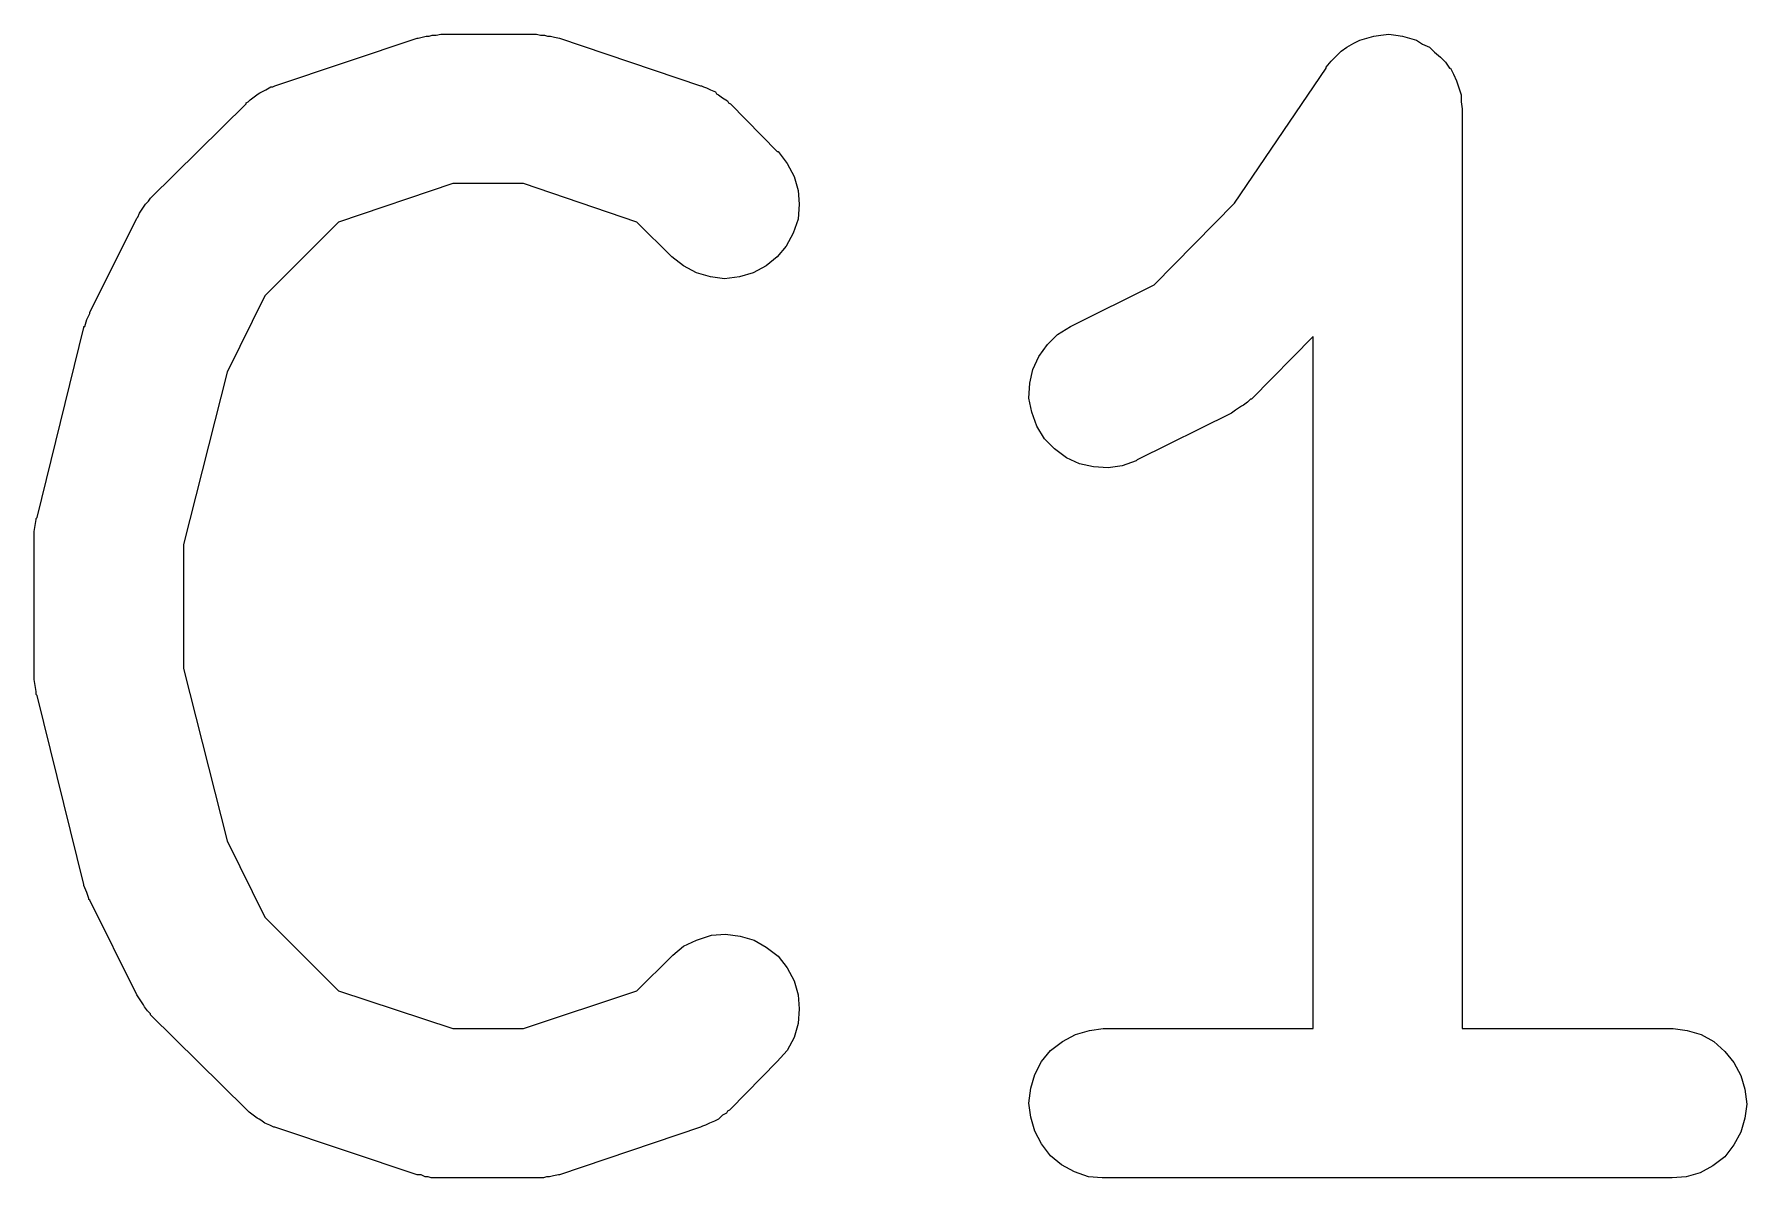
# Model space of a CAD drawing. Extents: x 123.1 to 175.8, y -128.4 to -81.3.
# Drawn here: x 138.749 to 140.471, y -122.545 to -121.395 of the extents above; entities that cross this region are included whole.
import ezdxf

# ---------------------------------------------------------------- set-up
doc = ezdxf.new("R2010")
doc.units = 0
doc.header["$MEASUREMENT"] = 0
doc.layers.add('BLACK', color=7, linetype='CONTINUOUS')

msp = doc.modelspace()

# ---------------------------------------------------------------- linework, layer by layer
at = {"layer": 'BLACK', "linetype": 'CONTINUOUS'}
for p, q in [((138.991, -121.447), (139.134, -121.399)), ((139.134, -121.399), (139.135, -121.399)), ((139.135, -121.399), (139.139, -121.398)), ((139.139, -121.398), (139.143, -121.397)), ((139.143, -121.397), (139.146, -121.397)), ((139.146, -121.397), (139.149, -121.396)), ((139.149, -121.396), (139.153, -121.396)), ((139.153, -121.396), (139.158, -121.395)), ((139.158, -121.395), (139.253, -121.395)), ((139.253, -121.395), (139.254, -121.395)), ((139.254, -121.395), (139.258, -121.396)), ((139.258, -121.396), (139.262, -121.396)), ((139.262, -121.396), (139.265, -121.397)), ((139.265, -121.397), (139.268, -121.397)), ((139.268, -121.397), (139.272, -121.398)), ((139.272, -121.398), (139.277, -121.399)), ((139.277, -121.399), (139.419, -121.447)), ((140.076, -121.404), (140.082, -121.401)), ((140.082, -121.401), (140.089, -121.399)), ((140.082, -121.401), (140.082, -121.401)), ((140.082, -121.401), (140.082, -121.401)), ((140.089, -121.399), (140.096, -121.397)), ((140.096, -121.397), (140.103, -121.396)), ((140.096, -121.397), (140.096, -121.397)), ((140.096, -121.397), (140.096, -121.397)), ((140.103, -121.396), (140.111, -121.395)), ((140.111, -121.395), (140.111, -121.395)), ((140.111, -121.395), (140.118, -121.396)), ((140.111, -121.395), (140.111, -121.395)), ((140.118, -121.396), (140.125, -121.397)), ((140.125, -121.397), (140.125, -121.397)), ((140.125, -121.397), (140.125, -121.397)), ((140.125, -121.397), (140.132, -121.399)), ((140.132, -121.399), (140.139, -121.401)), ((140.139, -121.401), (140.139, -121.401)), ((140.139, -121.401), (140.139, -121.401)), ((140.139, -121.401), (140.145, -121.405)), ((140.053, -121.422), (140.058, -121.417)), ((140.058, -121.417), (140.063, -121.412)), ((140.058, -121.417), (140.058, -121.417)), ((140.058, -121.417), (140.058, -121.417)), ((140.063, -121.412), (140.069, -121.408)), ((140.069, -121.408), (140.076, -121.404)), ((140.069, -121.408), (140.069, -121.408)), ((140.069, -121.408), (140.069, -121.408)), ((140.145, -121.405), (140.152, -121.408)), ((140.152, -121.408), (140.152, -121.408)), ((140.152, -121.408), (140.152, -121.408)), ((140.152, -121.408), (140.157, -121.413)), ((140.157, -121.413), (140.163, -121.418)), ((140.163, -121.418), (140.163, -121.418)), ((140.163, -121.418), (140.163, -121.418)), ((140.163, -121.418), (140.168, -121.423)), ((139.956, -121.565), (140.048, -121.429)), ((140.048, -121.428), (140.053, -121.422)), ((140.048, -121.429), (140.048, -121.428)), ((140.048, -121.428), (140.048, -121.428)), ((140.048, -121.428), (140.048, -121.428)), ((140.048, -121.428), (140.048, -121.428)), ((140.168, -121.423), (140.172, -121.429)), ((140.172, -121.429), (140.172, -121.429)), ((140.172, -121.429), (140.173, -121.429)), ((140.173, -121.429), (140.176, -121.435)), ((140.176, -121.435), (140.179, -121.442)), ((138.978, -121.453), (138.982, -121.451)), ((138.982, -121.451), (138.987, -121.448)), ((138.987, -121.448), (138.989, -121.448)), ((138.989, -121.448), (138.991, -121.447)), ((139.419, -121.447), (139.42, -121.447)), ((139.42, -121.447), (139.422, -121.448)), ((139.422, -121.448), (139.425, -121.449)), ((139.425, -121.449), (139.429, -121.451)), ((139.429, -121.451), (139.434, -121.453)), ((140.179, -121.442), (140.179, -121.442)), ((140.179, -121.442), (140.179, -121.442)), ((140.179, -121.442), (140.181, -121.448)), ((140.181, -121.448), (140.184, -121.456)), ((138.866, -121.56), (138.962, -121.465)), ((138.962, -121.464), (138.964, -121.463)), ((138.962, -121.465), (138.962, -121.464)), ((138.964, -121.463), (138.966, -121.461)), ((138.966, -121.461), (138.97, -121.458)), ((138.97, -121.458), (138.974, -121.455)), ((138.974, -121.455), (138.976, -121.454)), ((138.976, -121.454), (138.978, -121.453)), ((139.434, -121.453), (139.435, -121.455)), ((139.435, -121.455), (139.437, -121.456)), ((139.437, -121.456), (139.441, -121.459)), ((139.441, -121.459), (139.446, -121.462)), ((139.446, -121.462), (139.447, -121.464)), ((139.447, -121.464), (139.449, -121.465)), ((139.449, -121.465), (139.496, -121.513)), ((140.184, -121.456), (140.184, -121.456)), ((140.184, -121.456), (140.184, -121.456)), ((140.184, -121.456), (140.184, -121.463)), ((140.184, -121.463), (140.185, -121.47)), ((140.185, -121.47), (140.185, -122.395)), ((139.496, -121.513), (139.497, -121.513)), ((139.497, -121.513), (139.506, -121.525)), ((139.506, -121.525), (139.513, -121.538)), ((139.513, -121.538), (139.517, -121.552)), ((139.17, -121.545), (139.055, -121.584)), ((139.241, -121.545), (139.17, -121.545)), ((139.355, -121.584), (139.241, -121.545)), ((139.517, -121.552), (139.518, -121.566)), ((138.855, -121.575), (138.857, -121.572)), ((138.857, -121.572), (138.859, -121.569)), ((138.859, -121.569), (138.861, -121.566)), ((138.861, -121.566), (138.864, -121.563)), ((138.864, -121.563), (138.866, -121.56)), ((139.518, -121.566), (139.517, -121.581)), ((139.875, -121.647), (139.956, -121.565)), ((138.805, -121.675), (138.852, -121.58)), ((138.852, -121.58), (138.853, -121.579)), ((138.853, -121.579), (138.855, -121.575)), ((139.055, -121.584), (138.981, -121.658)), ((139.39, -121.619), (139.355, -121.584)), ((139.517, -121.581), (139.512, -121.595)), ((139.512, -121.595), (139.505, -121.608)), ((139.402, -121.628), (139.39, -121.619)), ((139.496, -121.619), (139.485, -121.628)), ((139.505, -121.608), (139.496, -121.619)), ((139.415, -121.635), (139.402, -121.628)), ((139.429, -121.639), (139.415, -121.635)), ((139.443, -121.641), (139.429, -121.639)), ((139.458, -121.639), (139.443, -121.641)), ((139.472, -121.635), (139.458, -121.639)), ((139.485, -121.628), (139.472, -121.635)), ((138.981, -121.658), (138.943, -121.735)), ((139.791, -121.689), (139.875, -121.647)), ((138.802, -121.682), (138.805, -121.676)), ((138.805, -121.676), (138.805, -121.675)), ((138.805, -121.675), (138.805, -121.675)), ((138.752, -121.881), (138.799, -121.69)), ((138.799, -121.69), (138.799, -121.689)), ((138.799, -121.689), (138.8, -121.689)), ((138.8, -121.689), (138.802, -121.682)), ((138.8, -121.689), (138.8, -121.689)), ((139.778, -121.697), (139.791, -121.689)), ((139.759, -121.719), (139.768, -121.707)), ((139.768, -121.707), (139.778, -121.697)), ((140.035, -121.699), (139.973, -121.762)), ((140.035, -122.395), (140.035, -121.699)), ((139.753, -121.732), (139.759, -121.719)), ((138.943, -121.735), (138.899, -121.908)), ((139.75, -121.746), (139.753, -121.732)), ((139.749, -121.761), (139.75, -121.746)), ((139.752, -121.775), (139.749, -121.761)), ((139.972, -121.762), (139.969, -121.765)), ((139.973, -121.762), (139.972, -121.762)), ((139.757, -121.789), (139.752, -121.775)), ((139.953, -121.776), (139.858, -121.823)), ((139.957, -121.773), (139.953, -121.776)), ((139.96, -121.771), (139.957, -121.773)), ((139.963, -121.769), (139.96, -121.771)), ((139.965, -121.768), (139.963, -121.769)), ((139.969, -121.765), (139.965, -121.768)), ((139.765, -121.802), (139.757, -121.789)), ((139.775, -121.812), (139.765, -121.802)), ((139.787, -121.821), (139.775, -121.812)), ((139.8, -121.827), (139.787, -121.821)), ((139.814, -121.83), (139.8, -121.827)), ((139.829, -121.831), (139.814, -121.83)), ((139.843, -121.829), (139.829, -121.831)), ((139.857, -121.824), (139.843, -121.829)), ((139.858, -121.823), (139.857, -121.824)), ((138.75, -121.889), (138.751, -121.883)), ((138.751, -121.882), (138.752, -121.881)), ((138.751, -121.883), (138.751, -121.882)), ((138.749, -121.895), (138.75, -121.889)), ((138.749, -121.897), (138.749, -121.895)), ((138.749, -121.898), (138.749, -121.897)), ((138.749, -121.899), (138.749, -121.898)), ((138.749, -122.042), (138.749, -121.899)), ((138.899, -121.908), (138.899, -122.033)), ((138.899, -122.033), (138.943, -122.206)), ((138.749, -122.043), (138.749, -122.042)), ((138.749, -122.044), (138.749, -122.043)), ((138.75, -122.05), (138.749, -122.044)), ((138.751, -122.056), (138.75, -122.05)), ((138.751, -122.058), (138.751, -122.056)), ((138.751, -122.059), (138.751, -122.058)), ((138.752, -122.06), (138.751, -122.059)), ((138.799, -122.25), (138.752, -122.06)), ((138.943, -122.206), (138.981, -122.283)), ((138.799, -122.251), (138.799, -122.25)), ((138.802, -122.258), (138.799, -122.251)), ((138.799, -122.251), (138.799, -122.251)), ((138.804, -122.264), (138.802, -122.258)), ((138.804, -122.265), (138.804, -122.264)), ((138.805, -122.266), (138.804, -122.265)), ((138.804, -122.265), (138.804, -122.265)), ((138.852, -122.361), (138.805, -122.266)), ((138.981, -122.283), (139.055, -122.357)), ((139.391, -122.321), (139.402, -122.312)), ((139.402, -122.312), (139.415, -122.306)), ((139.415, -122.306), (139.43, -122.301)), ((139.43, -122.301), (139.444, -122.3)), ((139.444, -122.3), (139.459, -122.302)), ((139.459, -122.302), (139.473, -122.306)), ((139.473, -122.306), (139.485, -122.313)), ((139.485, -122.313), (139.497, -122.322)), ((139.355, -122.357), (139.39, -122.322)), ((139.39, -122.322), (139.391, -122.321)), ((139.497, -122.322), (139.506, -122.334)), ((139.506, -122.334), (139.513, -122.347)), ((139.513, -122.347), (139.517, -122.361)), ((138.855, -122.365), (138.852, -122.361)), ((138.857, -122.368), (138.855, -122.365)), ((139.055, -122.357), (139.17, -122.395)), ((139.241, -122.395), (139.355, -122.357)), ((139.517, -122.361), (139.518, -122.375)), ((138.859, -122.371), (138.857, -122.368)), ((138.86, -122.373), (138.859, -122.371)), ((138.863, -122.377), (138.86, -122.373)), ((138.866, -122.38), (138.863, -122.377)), ((138.866, -122.381), (138.866, -122.38)), ((138.962, -122.476), (138.866, -122.381)), ((139.518, -122.375), (139.517, -122.39)), ((139.17, -122.395), (139.241, -122.395)), ((139.517, -122.39), (139.513, -122.404)), ((139.796, -122.401), (139.81, -122.397)), ((139.81, -122.397), (139.824, -122.395)), ((139.824, -122.395), (140.035, -122.395)), ((140.185, -122.395), (140.396, -122.395)), ((140.396, -122.395), (140.397, -122.395)), ((140.397, -122.395), (140.411, -122.397)), ((140.411, -122.397), (140.425, -122.401)), ((139.513, -122.404), (139.506, -122.417)), ((139.771, -122.417), (139.783, -122.408)), ((139.783, -122.408), (139.796, -122.401)), ((140.425, -122.401), (140.438, -122.408)), ((140.438, -122.408), (140.449, -122.418)), ((139.496, -122.428), (139.449, -122.476)), ((139.506, -122.417), (139.496, -122.428)), ((139.755, -122.441), (139.762, -122.428)), ((139.762, -122.428), (139.771, -122.417)), ((140.449, -122.418), (140.458, -122.429)), ((140.458, -122.429), (140.465, -122.442)), ((139.751, -122.455), (139.755, -122.441)), ((140.465, -122.442), (140.469, -122.456)), ((139.749, -122.47), (139.751, -122.455)), ((140.469, -122.456), (140.471, -122.471)), ((138.963, -122.477), (138.962, -122.476)), ((138.965, -122.479), (138.963, -122.477)), ((138.969, -122.482), (138.965, -122.479)), ((138.973, -122.485), (138.969, -122.482)), ((138.975, -122.486), (138.973, -122.485)), ((139.441, -122.482), (139.437, -122.486)), ((139.445, -122.48), (139.441, -122.482)), ((139.446, -122.478), (139.445, -122.48)), ((139.448, -122.477), (139.446, -122.478)), ((139.449, -122.476), (139.448, -122.477)), ((139.751, -122.484), (139.749, -122.47)), ((139.755, -122.498), (139.751, -122.484)), ((140.469, -122.485), (140.465, -122.499)), ((140.471, -122.471), (140.469, -122.485)), ((138.977, -122.487), (138.975, -122.486)), ((138.981, -122.49), (138.977, -122.487)), ((138.986, -122.492), (138.981, -122.49)), ((138.988, -122.493), (138.986, -122.492)), ((138.99, -122.494), (138.988, -122.493)), ((138.991, -122.494), (138.99, -122.494)), ((139.134, -122.542), (138.991, -122.494)), ((139.419, -122.494), (139.277, -122.542)), ((139.421, -122.493), (139.419, -122.494)), ((139.424, -122.492), (139.421, -122.493)), ((139.428, -122.49), (139.424, -122.492)), ((139.433, -122.488), (139.428, -122.49)), ((139.435, -122.487), (139.433, -122.488)), ((139.437, -122.486), (139.435, -122.487)), ((139.762, -122.511), (139.755, -122.498)), ((140.465, -122.499), (140.458, -122.512)), ((139.771, -122.523), (139.762, -122.511)), ((140.458, -122.512), (140.449, -122.524)), ((139.782, -122.532), (139.771, -122.523)), ((139.795, -122.539), (139.782, -122.532)), ((140.437, -122.533), (140.424, -122.54)), ((140.449, -122.524), (140.437, -122.533)), ((139.138, -122.542), (139.134, -122.542)), ((139.142, -122.544), (139.138, -122.542)), ((139.145, -122.544), (139.142, -122.544)), ((139.148, -122.545), (139.145, -122.544)), ((139.152, -122.545), (139.148, -122.545)), ((139.157, -122.545), (139.152, -122.545)), ((139.158, -122.545), (139.157, -122.545)), ((139.253, -122.545), (139.158, -122.545)), ((139.257, -122.545), (139.253, -122.545)), ((139.261, -122.545), (139.257, -122.545)), ((139.264, -122.544), (139.261, -122.545)), ((139.267, -122.544), (139.264, -122.544)), ((139.271, -122.543), (139.267, -122.544)), ((139.276, -122.542), (139.271, -122.543)), ((139.277, -122.542), (139.276, -122.542)), ((139.809, -122.544), (139.795, -122.539)), ((139.823, -122.545), (139.809, -122.544)), ((139.824, -122.545), (139.823, -122.545)), ((140.396, -122.545), (139.824, -122.545)), ((140.41, -122.544), (140.396, -122.545)), ((140.424, -122.54), (140.41, -122.544))]:
    msp.add_line(p, q, dxfattribs=at)

doc.saveas('drawing.dxf')
